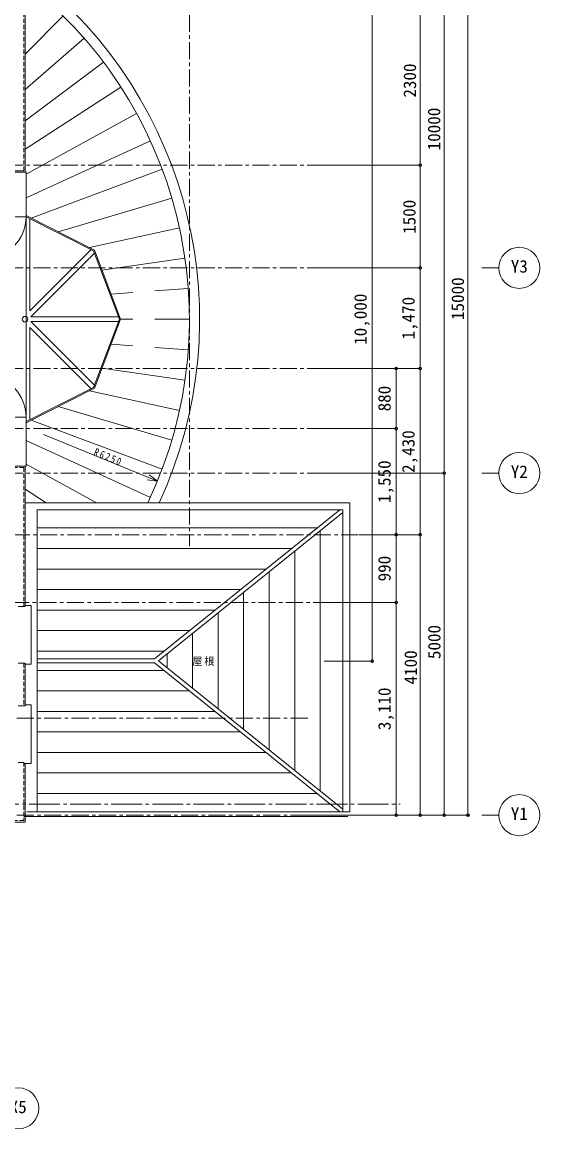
# Model space of a CAD drawing. Units: millimetres at full size, sheet at 1:50. Extents: x -19990 to 20111, y -13076 to 12993.
# Drawn here: x 8367 to 15931, y -12462 to 3714 of the extents above; entities that cross this region are included whole.
import ezdxf
from ezdxf.enums import TextEntityAlignment as Align

# ---------------------------------------------------------------- set-up
doc = ezdxf.new("R2010")
doc.units = ezdxf.units.MM
doc.header["$LTSCALE"] = 50
doc.header["$PDMODE"] = 32
doc.header["$PDSIZE"] = 40
for name, pattern in [('CHAIN1', [8, 5, -1, 1, -1]), ('CHAIN2', [12, 9, -1, 1, -1]), ('DASHED1', [1.8, 1.2, -0.6])]:
    doc.linetypes.add(name, pattern=pattern)
for name, color, linetype, lineweight in [('1-1_表（文字_固定）', 4, 'Continuous', 9), ('1-2', 3, 'Continuous', 18), ('1-3', 7, 'Continuous', 13), ('1-4', 4, 'Continuous', 9), ('1-6', 7, 'Continuous', 13), ('1-8', 4, 'Continuous', 9), ('2-1', 7, 'Continuous', 13), ('5-6', 7, 'Continuous', 13)]:
    doc.layers.add(name, color=color, linetype=linetype, lineweight=lineweight)
doc.styles.add('ＭＳ ゴシック', font='')
doc.styles.get('ＭＳ ゴシック').set_extended_font_data('MS Gothic')

msp = doc.modelspace()

# ---------------------------------------------------------------- linework, layer by layer
at = {"layer": '1-1_表（文字_固定）', "linetype": 'CHAIN1'}
for p, q in [((10809.61, 7422.48), (10809.61, -3945.98)), ((12781.09, 1622.83), (4559.61, 1622.83)), ((12781.09, 122.83), (-15740.39, 122.83)), ((12781.09, -1347.17), (5249.61, -1347.17)), ((12781.09, -2227.17), (1807.11, -2227.17)), ((12781.09, -2877.17), (-15740.39, -2877.17)), ((13278.21, -3777.17), (2115.11, -3777.17)), ((5419.61, -4767.17), (12781.09, -4767.17)), ((12538.93, -6457.17), (-15767.74, -6457.17)), ((12538.93, -7877.17), (-15767.74, -7877.17))]:
    msp.add_line(p, q, dxfattribs=at)
at = {"layer": '1-1_表（文字_固定）', "color": 7, "lineweight": 13}
msp.add_line((10343.99, -2994.31), (10224.6, -2903.51), dxfattribs=at)
at = {"layer": '1-1_表（文字_固定）'}
msp.add_line((13124.61, -7897.17), (8389.61, -7897.17), dxfattribs=at)
at = {"layer": '1-1_表（文字_固定）', "color": 7, "lineweight": 13}
msp.add_lwpolyline([(8680.15, -2313.42), (10343.99, -2994.31), (10195.19, -2975.37)], dxfattribs=at)
at = {"layer": '1-2'}
for p, q in [((8409.61, 4072.83), (8409.61, 2392.83)), ((8389.61, 2392.83), (8389.61, 2372.83)), ((8389.61, 2392.83), (8409.61, 2392.83)), ((8389.61, 2372.83), (8409.61, 2372.83)), ((8409.61, 2372.83), (8409.61, 1522.83)), ((7969.61, 1522.83), (8409.61, 1522.83)), ((9409.68, 372.91), (8424.61, 870.86)), ((9409.68, 372.91), (9789.61, -627.17)), ((9409.68, -1627.24), (9789.61, -627.17)), ((9409.68, -1627.24), (8424.61, -2125.19)), ((8409.61, -3627.17), (8409.61, -2777.17)), ((8389.61, -3627.17), (8389.61, -3647.17)), ((8409.61, -3627.17), (8389.61, -3627.17)), ((8409.61, -3647.17), (8389.61, -3647.17)), ((8409.61, -4827.17), (8409.61, -3647.17)), ((8409.61, -4827.17), (8309.61, -4827.17)), ((8409.61, -5657.17), (8309.61, -5657.17)), ((8409.61, -6277.17), (8409.61, -5657.17)), ((8409.61, -6277.17), (8309.61, -6277.17)), ((8389.61, -7107.17), (8309.61, -7107.17)), ((8409.61, -7977.17), (8409.61, -7127.17)), ((7559.61, -7977.17), (8409.61, -7977.17))]:
    msp.add_line(p, q, dxfattribs=at)
for points in [[(8409.61, -2777.17), (7969.61, -2777.17), (7969.61, -2072.17)], [(8409.61, -7127.17), (8389.61, -7127.17), (8389.61, -7107.17)]]:
    msp.add_lwpolyline(points, dxfattribs=at)
at = {"layer": '1-3', "linetype": 'DASHED1'}
for p, q in [((8389.61, 1542.83), (8389.61, 4072.83)), ((8389.61, -2797.17), (8389.61, -4827.17)), ((8389.61, -5657.17), (8389.61, -6277.17)), ((8389.61, -7107.17), (8389.61, -7957.17)), ((8389.61, -7957.17), (7539.61, -7957.17))]:
    msp.add_line(p, q, dxfattribs=at)
msp.add_lwpolyline([(8389.61, -2797.17), (7949.61, -2797.17), (7949.61, -2072.17)], dxfattribs=at)
at = {"layer": '1-4'}
for p, q in [((8424.61, 867.83), (7824.61, 867.83)), ((8424.61, -2057.17), (7824.61, -2057.17)), ((8499.61, -5672.17), (8409.61, -5672.17)), ((8499.61, -6262.17), (8409.61, -6262.17)), ((8499.61, -7122.17), (8499.61, -6262.17)), ((8499.61, -7122.17), (8389.61, -7122.17))]:
    msp.add_line(p, q, dxfattribs=at)
msp.add_lwpolyline([(8499.61, -5672.17), (8499.61, -4812.17), (8409.61, -4812.17)], dxfattribs=at)
for centre, start, end in [((7824.61, 867.83), 270, 0), ((7824.61, -2057.17), 0, 90)]:
    msp.add_arc(centre, 600, start, end, dxfattribs=at)
at = {"layer": '1-6'}
for p, q in [((14881.09, 7122.83), (14881.09, -7877.17)), ((12781.09, 1622.83), (14181.09, 1622.83)), ((12781.09, 122.83), (14181.09, 122.83)), ((15331.09, 122.83), (15081.09, 122.83)), ((14181.09, -1347.17), (12781.09, -1347.17)), ((13831.09, -2227.17), (12781.09, -2227.17)), ((12781.09, -2877.17), (14531.09, -2877.17)), ((15331.09, -2877.17), (15081.09, -2877.17)), ((13288.93, -3777.17), (14181.09, -3777.17)), ((14181.09, -7877.17), (14181.09, -3777.17)), ((13831.09, -4767.17), (12781.09, -4767.17)), ((13481.09, -5627.17), (12781.09, -5627.17)), ((12538.93, -7877.17), (14881.09, -7877.17)), ((15331.09, -7877.17), (15081.09, -7877.17))]:
    msp.add_line(p, q, dxfattribs=at)
for points in [[(14181.09, 7122.83), (14181.09, 3922.83), (14181.09, 1622.83), (14181.09, 122.83)], [(14531.09, 7122.83), (14531.09, -2877.17), (14531.09, -7877.17)]]:
    msp.add_lwpolyline(points, dxfattribs=at)
for centre in [(15631.09, 122.83), (15631.09, -2877.17), (15631.09, -7877.17), (8309.61, -12161.99)]:
    msp.add_circle(centre, 300, dxfattribs=at)
for p in [(14181.09, 1622.83), (14531.09, -2877.17), (14181.09, -3777.17), (14181.09, -7877.17), (14531.09, -7877.17), (14881.09, -7877.17)]:
    msp.add_point(p, dxfattribs=at)
at = {"layer": '1-6', "color": 2}
for p in [(14181.09, 122.83), (13831.09, -1347.17), (14181.09, -1347.17), (13831.09, -2227.17), (13831.09, -3777.17), (14181.09, -3777.17), (13831.09, -4767.17), (13481.09, -5627.17), (13831.09, -7877.17)]:
    msp.add_point(p, dxfattribs=at)
at = {"layer": '1-8'}
for p, q in [((8964.63, 3806.59), (8409.61, 3247.95)), ((9270.93, 3479.65), (8409.61, 2728.85)), ((9553.01, 3131.61), (8409.61, 2270.92)), ((9809.44, 2764.26), (8409.61, 1859.96)), ((10038.89, 2379.48), (8424.61, 1493.67)), ((10240.19, 1979.25), (8424.61, 1146.21)), ((7949.61, 1542.83), (8389.61, 1542.83)), ((10412.31, 1565.63), (8500.45, 849.33)), ((10554.35, 1140.75), (8893.12, 650.83)), ((9421.64, 383.67), (8424.61, 887.67)), ((8479.61, 843.06), (8479.61, -507.67)), ((10665.59, 706.78), (9350.71, 419.52)), ((9376.8, 389.53), (8479.61, -507.67)), ((9423.31, 337.04), (8494.1, -592.17)), ((9421.64, 383.67), (9805.65, -627.17)), ((10745.46, 265.96), (9532.87, 90.88)), ((9666.32, -260.41), (9983.89, -237.6)), ((10306.21, -214.45), (10793.55, -179.45)), ((9776.31, -592.17), (8494.1, -592.17)), ((9421.64, -1638), (9805.65, -627.17)), ((9804.61, -627.17), (9983.89, -627.17)), ((10306.21, -627.17), (10809.61, -627.17)), ((9376.8, -1643.86), (8479.61, -746.66)), ((8479.61, -746.66), (8479.61, -2097.39)), ((9776.31, -662.17), (8494.1, -662.17)), ((9423.31, -1591.37), (8494.1, -662.17)), ((9666.32, -993.92), (9983.89, -1016.73)), ((10306.21, -1039.88), (10793.55, -1074.88)), ((10745.46, -1520.29), (9532.87, -1345.21)), ((9421.64, -1638), (8424.61, -2142)), ((10665.59, -1961.11), (9350.71, -1673.86)), ((10554.35, -2395.08), (8893.12, -1905.17)), ((10412.31, -2819.97), (8500.45, -2103.66)), ((10240.19, -3233.59), (8424.61, -2400.54)), ((9452.73, -3312.17), (8424.61, -2748.01)), ((8409.61, -2777.17), (8424.61, -2777.17)), ((8715.91, -3312.17), (8409.61, -3114.29)), ((8409.61, -3312.17), (13154.61, -3312.17)), ((13154.61, -3312.17), (13154.61, -7827.17)), ((8584.61, -7827.17), (8584.61, -3412.17)), ((13054.61, -3412.17), (8584.61, -3412.17)), ((10299.04, -5589.67), (13006.74, -3412.17)), ((10357.48, -5619.67), (13054.61, -3450.66)), ((13054.61, -3412.17), (13054.61, -7827.17)), ((8584.61, -3679.35), (12674.49, -3679.35)), ((12722.36, -3717.85), (12722.36, -7521.48)), ((8584.61, -3979.35), (12301.45, -3979.35)), ((12349.32, -4017.85), (12349.32, -7221.48)), ((8584.61, -4279.35), (11928.4, -4279.35)), ((11976.27, -4317.85), (11976.27, -6921.48)), ((8584.61, -4579.35), (11555.35, -4579.35)), ((11603.23, -4617.85), (11603.23, -6621.48)), ((8584.61, -4879.35), (11182.31, -4879.35)), ((11230.18, -4917.85), (11230.18, -6321.48)), ((8584.61, -5179.35), (10809.26, -5179.35)), ((10857.13, -5217.85), (10857.13, -6021.48)), ((8584.61, -5479.35), (10436.21, -5479.35)), ((8584.61, -5589.67), (10299.04, -5589.67)), ((8584.61, -5649.67), (10299.04, -5649.67)), ((10299.04, -5649.67), (13006.74, -7827.17)), ((10357.48, -5619.67), (13054.61, -7788.67)), ((10484.09, -5517.85), (10484.09, -5721.48)), ((8584.61, -5759.98), (10436.21, -5759.98)), ((8584.61, -6059.98), (10809.26, -6059.98)), ((8584.61, -6359.98), (11182.31, -6359.98)), ((8584.61, -6659.98), (11555.35, -6659.98)), ((8584.61, -6959.98), (11928.4, -6959.98)), ((8584.61, -7259.98), (12301.45, -7259.98)), ((8584.61, -7559.98), (12674.49, -7559.98)), ((13054.61, -7827.17), (13154.61, -7827.17))]:
    msp.add_line(p, q, dxfattribs=at)
at = {"layer": '1-8', "linetype": 'CHAIN2'}
msp.add_line((7869.61, -7717.17), (13888.93, -7717.17), dxfattribs=at)
at = {"layer": '1-8', "color": 2, "lineweight": 13}
msp.add_line((13054.61, -7827.17), (8434.61, -7827.17), dxfattribs=at)
at = {"layer": '1-8'}
msp.add_lwpolyline([(8409.61, 1522.83), (8424.61, 1522.83), (8424.61, -2777.17)], dxfattribs=at)
msp.add_circle((8409.61, -627.17), 40.79, dxfattribs=at)
at = {"layer": '1-8', "color": 3, "lineweight": 18}
msp.add_arc((4559.61, -627.17), 6250, 334.55782, 53.24461, dxfattribs=at)
at = {"layer": '1-8'}
msp.add_arc((4559.61, -627.17), 6400, 335.195, 52.00265, dxfattribs=at)
at = {"layer": '2-1'}
msp.add_line((13481.09, 4372.83), (13481.09, -5627.17), dxfattribs=at)
at = {"layer": '5-6'}
for p, q in [((14181.09, 122.83), (14181.09, -1347.17)), ((13831.09, -2227.17), (13831.09, -1347.17)), ((14181.09, -1347.17), (14181.09, -3777.17)), ((13831.09, -3777.17), (13831.09, -2227.17)), ((13831.09, -4767.17), (13831.09, -3777.17)), ((13831.09, -7877.17), (13831.09, -4767.17))]:
    msp.add_line(p, q, dxfattribs=at)

# ---------------------------------------------------------------- texts
at = {"layer": '1-1_表（文字_固定）', "color": 3, "insert": (10851.56, -5694.65), "char_height": 110, "attachment_point": 7, "style": 'ＭＳ ゴシック'}
msp.add_mtext('\\T1.17;屋根', dxfattribs=at)
at = {"layer": '1-2', "insert": (9404.13, -2611.28), "char_height": 110, "attachment_point": 7, "rotation": 337.744, "style": 'ＭＳ ゴシック'}
msp.add_mtext('\\T1.38;\\W0.85;R6250', dxfattribs=at)
at = {"layer": '1-6', "color": 3, "style": 'ＭＳ ゴシック'}
for s, p in [('2300', (14177.34, 2610.89)), ('10000', (14531.34, 1840.39)), ('1500', (14169.97, 619.65)), ('15000', (14877.63, -639.58)), ('10,000', (13456.09, -1002.17)), ('1,470', (14156.09, -924.67)), ('880', (13806.09, -1974.67)), ('2,430', (14156.09, -2874.67)), ('1,550', (13806.09, -3314.67)), ('990', (13806.09, -4459.67)), ('5000', (14534.66, -5595.55)), ('4100', (14189.73, -5966.51)), ('3,110', (13806.09, -6634.67))]:
    msp.add_text(s, height=183.3, rotation=90, dxfattribs=at).set_placement(p, align=Align.BOTTOM_LEFT)
for s, p in [('Y3', (15506.09, -2.17)), ('Y2', (15506.09, -3002.17)), ('Y1', (15506.09, -8002.17)), ('X5', (8184.61, -12286.99))]:
    msp.add_text(s, height=183.3, dxfattribs=at).set_placement(p, align=Align.BOTTOM_LEFT)

doc.saveas('drawing.dxf')
